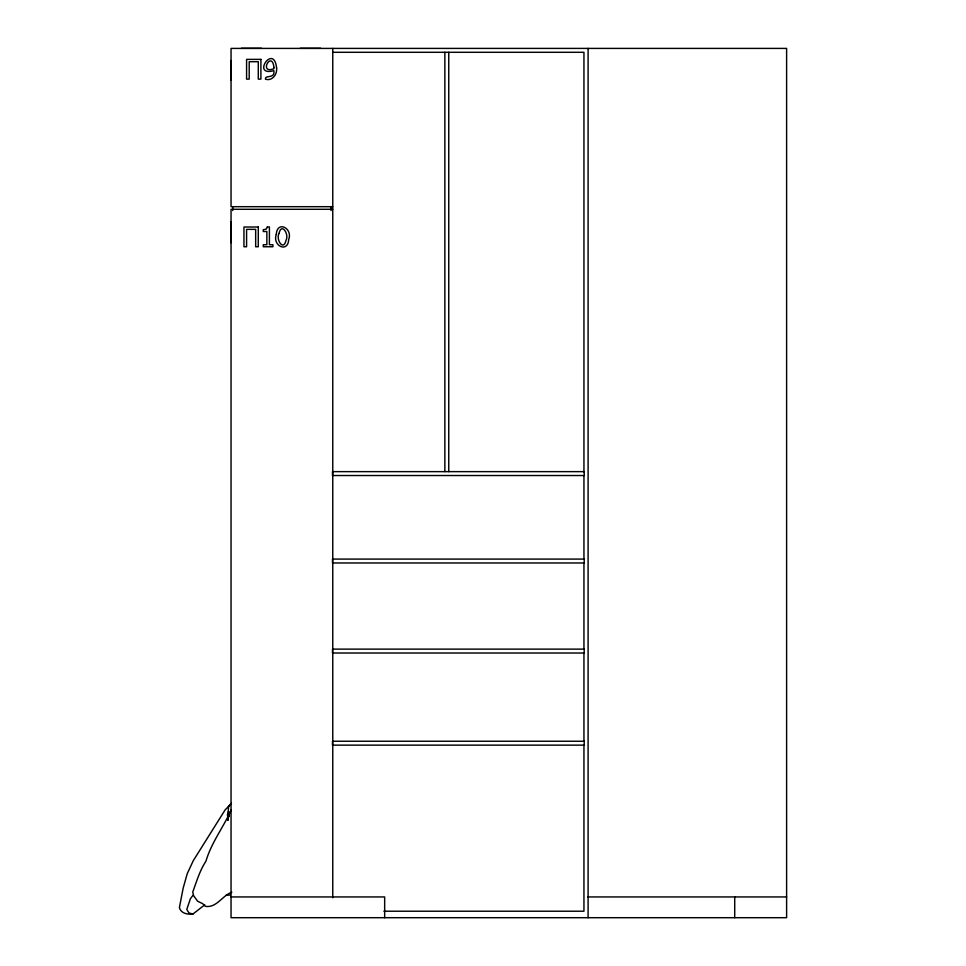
<?xml version="1.0" encoding="UTF-8"?>
<svg xmlns="http://www.w3.org/2000/svg" width="966" height="966" viewBox="0 0 966 966"><rect width="100%" height="100%" fill="white"/><g stroke="black" fill="none" stroke-linecap="round" stroke-linejoin="round"><path stroke-width="1.45" d="M229.256 816.632L229.316 812.177M228.495 811.283L227.928 817.743L227.602 815.521M227.638 820.279L228.58 806.489L230.331 804.328M231.272 809.858C223.424 827.222 211.421 842.545 205.939 861.177C199.708 870.68 196.629 881.499 192.753 892.029L193.55 895.603L197.607 901.206L202.679 903.669L205.311 906.325C216.529 908.245 222.192 895.615 231.828 892.222M192.922 895.397L190.423 898.706L186.788 909.429L188.925 912.906L192.91 914.065L204.768 904.816M231.26 803.422L228.58 806.489L231.454 803.301M230.91 804.062L225.15 809.846L193.236 860.754L187.211 873.771L183.178 888.08L179.386 907.654C181.053 913.546 187.658 914.645 192.91 914.065M225.959 895.289L229.98 894.999M241.355 48.3L261.508 48.3M300.197 48.3L320.76 48.3M332.763 52.297L583.947 52.297L583.947 471.637M332.763 206.688L231.043 206.688L231.043 48.409L786.614 48.409L786.614 917.7L231.043 917.7L231.043 209.284L332.763 209.284M231.043 896.943L384.661 896.943L384.661 917.7M587.739 896.943L786.614 896.943M383.9 911.216L583.947 911.216L583.947 745.136M227.445 814.41L228.278 820.037M734.715 896.593L734.715 917.7M588.101 48.409L588.101 917.7M583.947 475.526L583.947 559.085M583.947 562.973L583.947 649.128M583.947 653.016L583.947 741.248M448.755 52.297L448.755 471.637M444.855 52.297L444.855 471.637M332.763 48.409L332.763 897.752M331.072 206.688L331.072 210.588M232.721 206.652L232.721 210.588M230.934 60.52L230.934 80.25M230.934 222.071L230.934 242.72M273.946 67.487L273.885 68.731C258.139 74.636 271.941 49.532 273.946 67.487M276.3 234.412C272.038 245.545 287.953 253.672 288.725 239.363C292.976 228.254 277.085 220.103 276.3 234.412M279.041 233.434C275.588 239.326 283.509 251.752 285.972 240.413C289.486 234.448 281.468 221.975 279.041 233.434M276.602 68.055C277.387 74.297 272.267 81.313 265.505 79.224C264.479 74.491 275.334 79.381 273.873 70.615C250.774 77.075 273.97 42.637 276.602 68.055M267.353 226.95L266.266 229.123L263.283 229.703L263.283 231.514L266.858 231.514L266.858 244.736L263.283 244.736L263.283 246.753L272.907 246.753L272.907 244.736L269.405 244.736L269.405 226.95L267.353 226.95M260.905 59.373L246.584 59.373L246.584 79.115L249.204 79.115L249.204 61.703L258.284 61.703L258.284 79.115L260.905 79.115L260.905 59.373M258.284 227.01L243.951 227.01L243.951 246.753L246.584 246.753L246.584 229.353L255.664 229.353L255.664 246.753L258.284 246.753L258.284 227.01M584.213 471.637L332.497 471.637L332.497 475.526L584.213 475.526L584.213 471.637M584.213 559.085L332.497 559.085L332.497 562.973L584.213 562.973L584.213 559.085M584.213 649.128L332.497 649.128L332.497 653.016L584.213 653.016L584.213 649.128M584.213 741.248L332.497 741.248L332.497 745.136L584.213 745.136L584.213 741.248"/></g></svg>
